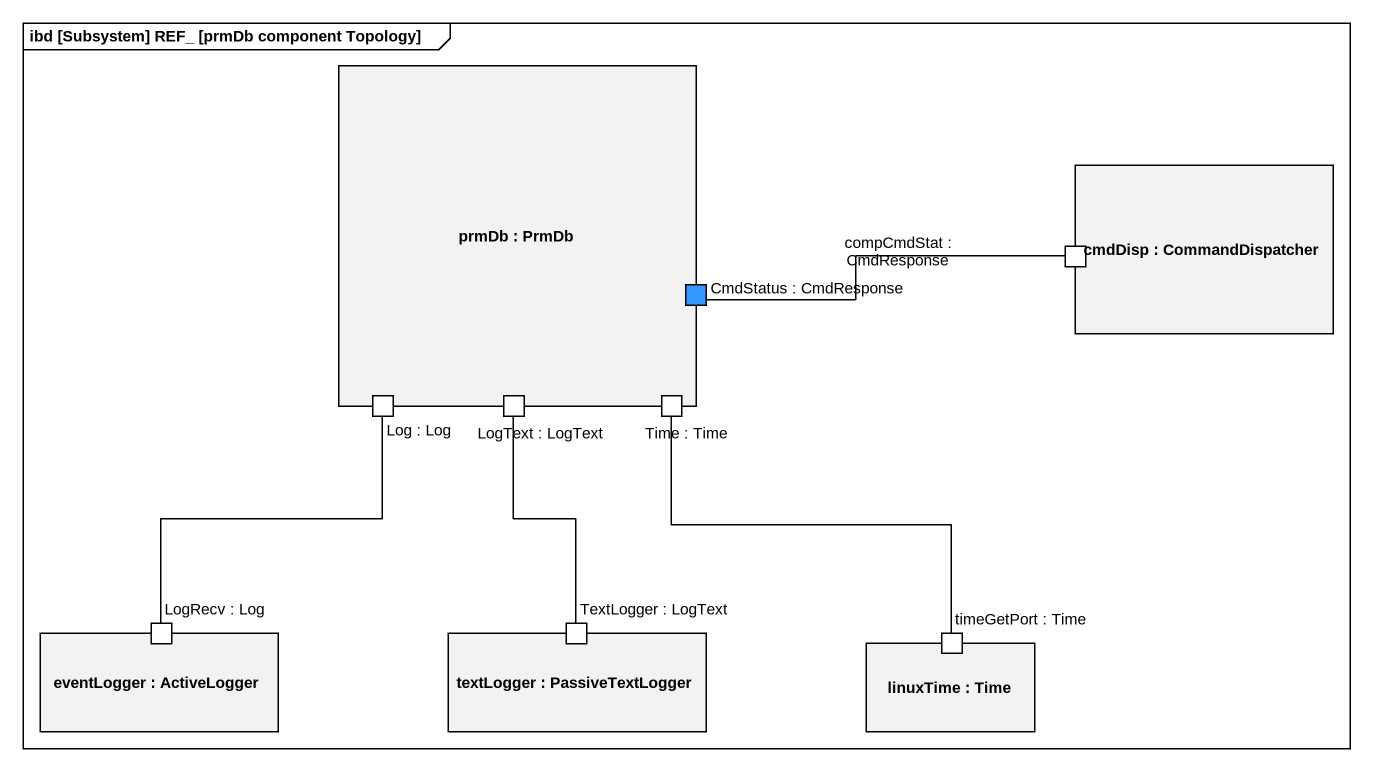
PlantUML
@startuml
mainframe ibd [Subsystem] REF_ [prmDb component Topology]
rectangle "prmDb : PrmDb" as prmDb {
  port "CmdStatus : CmdResponse" as CmdStatus_CmdResponse #3399FF
  port "Log : Log" as Log_Log
  port "LogText : LogText" as LogText_LogText
  port "Time : Time" as Time_Time
}
rectangle "cmdDisp : CommandDispatcher" as cmdDisp {
  port "compCmdStat : CmdResponse" as compCmdStat_CmdResponse
}
rectangle "eventLogger : ActiveLogger" as eventLogger {
  port "LogRecv : Log" as LogRecv_Log
}
rectangle "textLogger : PassiveTextLogger" as textLogger {
  port "TextLogger : LogText" as TextLogger_LogText
}
rectangle "linuxTime : Time" as linuxTime {
  port "timeGetPort : Time" as timeGetPort_Time
}
CmdStatus_CmdResponse -right- compCmdStat_CmdResponse
Log_Log -- LogRecv_Log
LogText_LogText -- TextLogger_LogText
Time_Time -- timeGetPort_Time
@enduml
